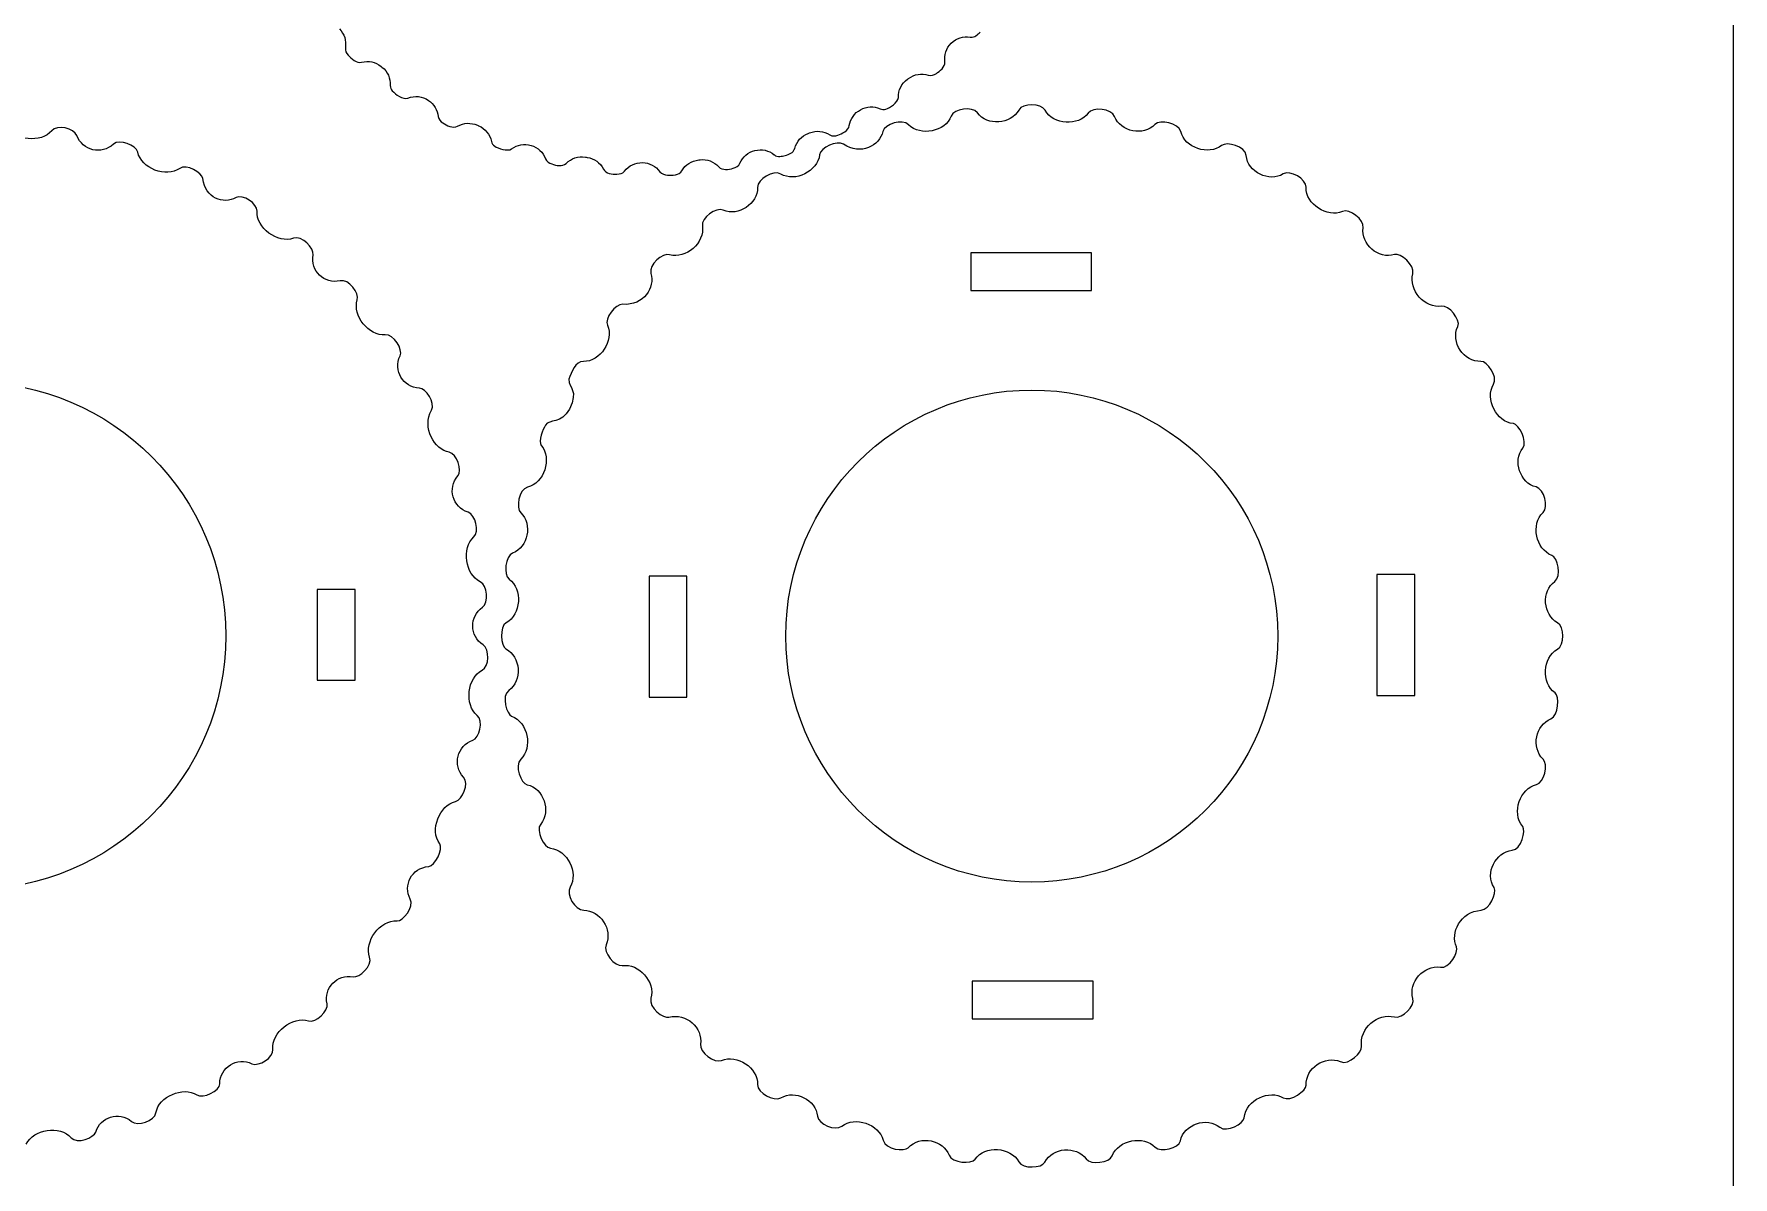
# Model space of a CAD drawing. Header units: centimetres. Extents: x -58 to 58, y -52 to 52.
# Drawn here: x -2.23 to 11.43, y -18.27 to -9.09 of the extents above; entities that cross this region are included whole.
import ezdxf

# ---------------------------------------------------------------- set-up
doc = ezdxf.new("R2010")
doc.units = ezdxf.units.CM
doc.header["$MEASUREMENT"] = 0
doc.layers.add('Camada 1', color=7, linetype='Continuous')

msp = doc.modelspace()

# ---------------------------------------------------------------- linework, layer by layer
at = {"layer": 'Camada 1', "color": 5, "lineweight": 9}
msp.add_open_spline([(11.4264, -1.18999), (11.4264, -1.18999), (11.4264, -51.17008), (11.4264, -51.17008)], degree=3, dxfattribs=at)
at = {"layer": 'Camada 1', "color": 3, "lineweight": 9}
for points in [[(0.22821, -9.04684), (0.26738, -9.08817), (0.28371, -9.14022), (0.27514, -9.19651)], [(5.14404, -9.16116), (5.18562, -9.1199), (5.23933, -9.10251), (5.2972, -9.11151)], [(5.2972, -9.11151), (5.29819, -9.11167), (5.2992, -9.11183), (5.30019, -9.11192)], [(5.30019, -9.11192), (5.3308, -9.11559), (5.35767, -9.09214), (5.37736, -9.07171)], [(0.27514, -9.19651), (0.27162, -9.21957), (0.28387, -9.24079), (0.29833, -9.2577)], [(0.29833, -9.2577), (0.32105, -9.28425), (0.36792, -9.32352), (0.40568, -9.31376)], [(5.09315, -9.31389), (5.08461, -9.25595), (5.10246, -9.20239), (5.14404, -9.16116)], [(0.40568, -9.31376), (0.46197, -9.29921), (0.51667, -9.31094), (0.56204, -9.34732)], [(0.56204, -9.34732), (0.56454, -9.34933), (0.56704, -9.35133), (0.56951, -9.35334)], [(0.56951, -9.35334), (0.61548, -9.39023), (0.63885, -9.44211), (0.63608, -9.50097)], [(4.80095, -9.44459), (4.84823, -9.40995), (4.90394, -9.40071), (4.95985, -9.41824)], [(4.95985, -9.41824), (4.98308, -9.4255), (5.0055, -9.41772), (5.02461, -9.40393)], [(5.02461, -9.40393), (5.04863, -9.38656), (5.09842, -9.34977), (5.09315, -9.31389)], [(0.63608, -9.50097), (0.63528, -9.51781), (0.6411, -9.53233), (0.65257, -9.54463)], [(0.65257, -9.54463), (0.67787, -9.57182), (0.73637, -9.61535), (0.77752, -9.6022)], [(4.71916, -9.59675), (4.71856, -9.53725), (4.74445, -9.4858), (4.79253, -9.45073)], [(4.79253, -9.45073), (4.79533, -9.44867), (4.79815, -9.44665), (4.80095, -9.44459)], [(0.77752, -9.6022), (0.83418, -9.57989), (0.89301, -9.58651), (0.94334, -9.62078)], [(0.94334, -9.62078), (0.9889, -9.6518), (1.01591, -9.69767), (1.02062, -9.75125)], [(4.41532, -9.69541), (4.46537, -9.66812), (4.51994, -9.66574), (4.57219, -9.68857)], [(4.57219, -9.68857), (4.58705, -9.69504), (4.60268, -9.69504), (4.61808, -9.69038)], [(4.61808, -9.69038), (4.65225, -9.68001), (4.71567, -9.63754), (4.71909, -9.59802)], [(4.71909, -9.59802), (4.71911, -9.59762), (4.71916, -9.59717), (4.71916, -9.59675)], [(5.35388, -9.71966), (5.31334, -9.66375), (5.16502, -9.69126), (5.14401, -9.74628)], [(5.89826, -9.69998), (5.86612, -9.64225), (5.71747, -9.6399), (5.68607, -9.69784)], [(6.45676, -9.74965), (6.4322, -9.68571), (6.2834, -9.67113), (6.24533, -9.72256)], [(-2.08465, -9.86398), (-2.169, -9.96659), (-2.38362, -9.94312), (-2.44396, -9.82481)], [(-1.88172, -9.90375), (-1.90392, -9.84283), (-2.04318, -9.81349), (-2.08465, -9.86398)], [(1.02062, -9.75125), (1.02414, -9.77361), (1.04063, -9.78953), (1.05883, -9.80193)], [(1.05883, -9.80193), (1.08743, -9.82147), (1.14267, -9.84738), (1.17645, -9.82826)], [(1.17645, -9.82826), (1.22724, -9.79951), (1.28338, -9.79677), (1.33672, -9.82041)], [(1.33672, -9.82041), (1.33969, -9.82172), (1.34265, -9.82303), (1.3456, -9.82433)], [(1.3456, -9.82433), (1.40006, -9.84827), (1.43631, -9.89295), (1.44852, -9.95116)], [(4.23245, -9.89987), (4.26432, -9.88933), (4.31838, -9.86161), (4.32454, -9.82353)], [(4.32454, -9.82353), (4.33371, -9.76725), (4.36525, -9.7227), (4.41532, -9.69541)], [(4.80161, -9.81606), (4.75153, -9.76414), (4.60906, -9.81212), (4.59505, -9.87015)], [(5.14401, -9.74628), (5.09602, -9.87195), (4.89515, -9.91299), (4.80161, -9.81606)], [(5.68607, -9.69784), (5.62216, -9.81574), (5.43228, -9.8278), (5.35388, -9.71966)], [(6.24533, -9.72256), (6.16583, -9.83001), (5.96324, -9.81668), (5.89826, -9.69998)], [(6.781, -9.81399), (6.68916, -9.91093), (6.50464, -9.8742), (6.45676, -9.74965)], [(6.98807, -9.87131), (6.97039, -9.80061), (6.8209, -9.77186), (6.781, -9.81399)], [(-1.58938, -9.97234), (-1.68293, -10.06139), (-1.8376, -10.02492), (-1.88172, -9.90375)], [(-1.39316, -10.03675), (-1.405, -9.98116), (-1.54081, -9.92613), (-1.58938, -9.97234)], [(1.44852, -9.95116), (1.45197, -9.96761), (1.4615, -9.9776), (1.47499, -9.98726)], [(1.61078, -10.01029), (1.65722, -9.97585), (1.7119, -9.96607), (1.76736, -9.98234)], [(3.88668, -10.00628), (3.90187, -9.94935), (3.93985, -9.90701), (3.99479, -9.88576)], [(3.99479, -9.88576), (3.99861, -9.88431), (4.00242, -9.88282), (4.00624, -9.88133)], [(4.00624, -9.88133), (4.06132, -9.85998), (4.11807, -9.8658), (4.16767, -9.89787)], [(4.27756, -9.97246), (4.22629, -9.93839), (4.09249, -9.99968), (4.08613, -10.0572)], [(4.16767, -9.89787), (4.1881, -9.91107), (4.21029, -9.9072), (4.23245, -9.89987)], [(4.59505, -9.87015), (4.56739, -9.9845), (4.41765, -10.06552), (4.27756, -9.97246)], [(7.31668, -9.98327), (7.21203, -10.066), (7.02044, -10.0007), (6.98807, -9.87131)], [(7.51377, -10.06288), (7.50644, -9.98978), (7.3604, -9.94867), (7.31668, -9.98327)], [(-1.05641, -10.16693), (-1.16427, -10.2446), (-1.36548, -10.16685), (-1.39316, -10.03675)], [(1.47499, -9.98726), (1.50409, -10.00802), (1.57646, -10.03233), (1.61078, -10.01029)], [(1.76736, -9.98234), (1.82283, -9.99858), (1.86359, -10.03632), (1.88409, -10.09038)], [(1.88409, -10.09038), (1.89229, -10.11202), (1.91322, -10.12289), (1.93387, -10.13059)], [(2.04958, -10.12628), (2.09123, -10.08449), (2.14542, -10.06683), (2.20371, -10.07599)], [(2.20371, -10.07599), (2.20839, -10.07671), (2.21307, -10.07745), (2.21776, -10.07817)], [(2.21776, -10.07817), (2.27567, -10.08711), (2.32161, -10.12), (2.34875, -10.17194)], [(2.97908, -10.1872), (3.00838, -10.13618), (3.05587, -10.10511), (3.11436, -10.09867)], [(3.11436, -10.09867), (3.11803, -10.09828), (3.12169, -10.09788), (3.12536, -10.09748)], [(3.12536, -10.09748), (3.18345, -10.09129), (3.23612, -10.11116), (3.27567, -10.15416)], [(3.44598, -10.12504), (3.46902, -10.07242), (3.51115, -10.03694), (3.56695, -10.02324)], [(3.56695, -10.02324), (3.62272, -10.00955), (3.67653, -10.02147), (3.7213, -10.05742)], [(3.7213, -10.05742), (3.72194, -10.05794), (3.72261, -10.05846), (3.72327, -10.05895)], [(3.72327, -10.05895), (3.74799, -10.07742), (3.78311, -10.07049), (3.81039, -10.06259)], [(4.08613, -10.0572), (4.07139, -10.19035), (3.88829, -10.28086), (3.77347, -10.21195)], [(3.81039, -10.06259), (3.83805, -10.05455), (3.87525, -10.0412), (3.8853, -10.01086)], [(3.8853, -10.01086), (3.88581, -10.00935), (3.88627, -10.00782), (3.88668, -10.00628)], [(7.81262, -10.2115), (7.69819, -10.28111), (7.52711, -10.19615), (7.51377, -10.06288)], [(-0.87138, -10.24854), (-0.87797, -10.20229), (-1.00111, -10.12711), (-1.05641, -10.16693)], [(1.93387, -10.13059), (1.96896, -10.14371), (2.01939, -10.15654), (2.04958, -10.12628)], [(2.34875, -10.17194), (2.36839, -10.20956), (2.41971, -10.21345), (2.45714, -10.21273)], [(2.45714, -10.21273), (2.48023, -10.21228), (2.50337, -10.20889), (2.51819, -10.18974)], [(2.51819, -10.18974), (2.55368, -10.14394), (2.60392, -10.11977), (2.66188, -10.12062)], [(2.66188, -10.12062), (2.71984, -10.12143), (2.76937, -10.14708), (2.80351, -10.19391)], [(2.80351, -10.19391), (2.81753, -10.21315), (2.84149, -10.21986), (2.86421, -10.2216)], [(2.86421, -10.2216), (2.89695, -10.2241), (2.96055, -10.21943), (2.97908, -10.1872)], [(3.27567, -10.15416), (3.30432, -10.18532), (3.35503, -10.17583), (3.39094, -10.16548)], [(3.39094, -10.16548), (3.41367, -10.15892), (3.43605, -10.1477), (3.44598, -10.12504)], [(3.77347, -10.21195), (3.71422, -10.17639), (3.58562, -10.25461), (3.58703, -10.31917)], [(7.99515, -10.31867), (7.99619, -10.25255), (7.86951, -10.1769), (7.81262, -10.2115)], [(-0.60338, -10.4013), (-0.70611, -10.45774), (-0.8484, -10.40977), (-0.87138, -10.24854)], [(-0.43481, -10.5091), (-0.43092, -10.4515), (-0.54796, -10.37087), (-0.60338, -10.4013)], [(3.58703, -10.31917), (3.58991, -10.4512), (3.43385, -10.55628), (3.31159, -10.50148)], [(8.28861, -10.51225), (8.16566, -10.56754), (7.99302, -10.45344), (7.99515, -10.31867)], [(-0.14201, -10.72761), (-0.26762, -10.77396), (-0.44382, -10.64274), (-0.43481, -10.5091)], [(3.31159, -10.50148), (3.25439, -10.47584), (3.13328, -10.56386), (3.1439, -10.62972)], [(8.45422, -10.64301), (8.46346, -10.58173), (8.34549, -10.48666), (8.28861, -10.51225)], [(3.1439, -10.62972), (3.16545, -10.76338), (3.0104, -10.89886), (2.88089, -10.86053)], [(8.70606, -10.85927), (8.57725, -10.89966), (8.43434, -10.77495), (8.45422, -10.64301)], [(0.0154, -10.86095), (0.0253, -10.80977), (-0.07367, -10.70237), (-0.14201, -10.72761)], [(0.2342, -11.06921), (0.10722, -11.10033), (-0.00941, -10.98922), (0.0154, -10.86095)], [(2.88089, -10.86053), (2.82538, -10.84411), (2.70983, -10.93943), (2.73063, -11.00988)], [(8.85333, -11.01256), (8.87314, -10.94411), (8.75316, -10.84451), (8.70606, -10.85927)], [(0.37089, -11.22306), (0.38818, -11.1696), (0.30034, -11.05299), (0.2342, -11.06921)], [(2.73063, -11.00988), (2.76399, -11.1228), (2.67428, -11.26917), (2.50547, -11.25874)], [(9.08622, -11.2734), (8.95266, -11.29668), (8.81569, -11.14258), (8.85333, -11.01256)], [(0.59489, -11.50374), (0.46291, -11.51608), (0.33026, -11.34873), (0.37089, -11.22306)], [(2.50547, -11.25874), (2.44321, -11.2549), (2.35602, -11.37198), (2.38086, -11.42755)], [(9.21477, -11.43693), (9.24121, -11.38223), (9.14072, -11.2639), (9.08622, -11.2734)], [(2.38086, -11.42755), (2.43566, -11.5502), (2.32319, -11.72052), (2.18876, -11.71831)], [(9.40036, -11.71707), (9.26292, -11.72381), (9.15474, -11.56105), (9.21477, -11.43693)], [(0.71525, -11.6729), (0.73959, -11.62415), (0.66476, -11.49721), (0.59489, -11.50374)], [(0.87019, -11.93105), (0.73924, -11.92754), (0.6567, -11.79013), (0.71525, -11.6729)], [(2.18876, -11.71831), (2.12056, -11.7172), (2.09641, -11.80213), (2.07002, -11.86028)], [(9.50191, -11.90101), (9.54047, -11.83762), (9.44897, -11.7147), (9.40036, -11.71707)], [(2.07002, -11.86028), (2.06961, -11.93499), (2.1519, -11.94556), (2.07504, -12.10122)], [(-2.72391, -11.8836), (-1.59827, -11.8836), (-0.68579, -12.79612), (-0.68579, -13.92173)], [(0.9673, -12.10795), (0.99937, -12.05088), (0.92236, -11.93246), (0.87019, -11.93105)], [(3.81458, -13.92367), (3.81458, -12.83211), (4.69945, -11.94724), (5.79099, -11.94724)], [(5.79099, -11.94724), (6.88253, -11.94724), (7.7674, -12.83211), (7.7674, -13.92367)], [(9.66175, -12.21681), (9.52546, -12.20542), (9.43092, -12.01773), (9.50191, -11.90101)], [(1.11009, -12.44669), (0.99078, -12.4269), (0.88792, -12.24925), (0.9673, -12.10795)], [(2.07504, -12.10122), (2.01444, -12.22394), (1.91309, -12.17665), (1.88269, -12.22996)], [(1.88269, -12.22996), (1.86459, -12.26171), (1.82189, -12.35933), (1.84945, -12.39186)], [(9.73721, -12.41351), (9.77911, -12.36081), (9.70571, -12.22048), (9.66175, -12.21681)], [(1.84945, -12.39186), (1.93813, -12.49656), (1.87164, -12.69674), (1.73811, -12.72822)], [(9.8433, -12.72604), (9.71499, -12.69417), (9.65488, -12.51706), (9.73721, -12.41351)], [(1.1789, -12.63748), (1.21562, -12.59564), (1.16973, -12.45656), (1.11009, -12.44669)], [(1.26084, -12.92884), (1.13708, -12.89023), (1.0933, -12.735), (1.1789, -12.63748)], [(1.73811, -12.72822), (1.66645, -12.7451), (1.64521, -12.89596), (1.68425, -12.9333)], [(9.89966, -12.9305), (9.94438, -12.88831), (9.91043, -12.74272), (9.8433, -12.72604)], [(1.30767, -13.12722), (1.35395, -13.08675), (1.32171, -12.94783), (1.26084, -12.92884)], [(1.68425, -12.9333), (1.78059, -13.02539), (1.74354, -13.21002), (1.61905, -13.25774)], [(9.97011, -13.27554), (9.84195, -13.2286), (9.80044, -13.02411), (9.89966, -12.9305)], [(1.35942, -13.48776), (1.23875, -13.43093), (1.20684, -13.2154), (1.30767, -13.12722)], [(1.61905, -13.25774), (1.56054, -13.28017), (1.54343, -13.43105), (1.59098, -13.46553)], [(9.99457, -13.48425), (10.0485, -13.44507), (10.01686, -13.29268), (9.97011, -13.27554)], [(1.37767, -13.69285), (1.43049, -13.65719), (1.4174, -13.51506), (1.35942, -13.48776)], [(1.59098, -13.46553), (1.70088, -13.54519), (1.68681, -13.75325), (1.56709, -13.81726)], [(10.01614, -13.81636), (9.89881, -13.7527), (9.88623, -13.56289), (9.99457, -13.48425)], [(1.38205, -13.99404), (1.27261, -13.92468), (1.2706, -13.76511), (1.37767, -13.69285)], [(-0.68579, -13.92173), (-0.68579, -15.04735), (-1.59827, -15.95985), (-2.72391, -15.95985)], [(1.56709, -13.81726), (1.51263, -13.84638), (1.52368, -14.00582), (1.56409, -14.02662)], [(5.79099, -15.90008), (4.69945, -15.90008), (3.81458, -15.01521), (3.81458, -13.92367)], [(7.7674, -13.92367), (7.7674, -15.01521), (6.88253, -15.90008), (5.79099, -15.90008)], [(10.0148, -14.02937), (10.07158, -13.99797), (10.0745, -13.84804), (10.01614, -13.81636)], [(1.37562, -14.19773), (1.4314, -14.17025), (1.43575, -14.02806), (1.38205, -13.99404)], [(1.56409, -14.02662), (1.68544, -14.08905), (1.69843, -14.2823), (1.58821, -14.3611)], [(9.99606, -14.38023), (9.88376, -14.30248), (9.89572, -14.09522), (10.0148, -14.02937)], [(1.33459, -14.56183), (1.23011, -14.47688), (1.25482, -14.25727), (1.37562, -14.19773)], [(1.58821, -14.3611), (1.52662, -14.4051), (1.57288, -14.55425), (1.61032, -14.56769)], [(9.96317, -14.58829), (10.0258, -14.56366), (10.03221, -14.40527), (9.99606, -14.38023)], [(1.29903, -14.76077), (1.34961, -14.74387), (1.38716, -14.60456), (1.33459, -14.56183)], [(1.61032, -14.56769), (1.74425, -14.61576), (1.78039, -14.82107), (1.68569, -14.91262)], [(9.89973, -14.91189), (9.80342, -14.82018), (9.83987, -14.63681), (9.96317, -14.58829)], [(1.22487, -15.05747), (1.13455, -14.96221), (1.17432, -14.80242), (1.29903, -14.76077)], [(1.68569, -14.91262), (1.63159, -14.96494), (1.68659, -15.10776), (1.73554, -15.11837)], [(9.84617, -15.11633), (9.91144, -15.10111), (9.94324, -14.95335), (9.89973, -14.91189)], [(1.16105, -15.25246), (1.21404, -15.24111), (1.27342, -15.1087), (1.22487, -15.05747)], [(1.73554, -15.11837), (1.86869, -15.14716), (1.93107, -15.3295), (1.84507, -15.43412)], [(9.73602, -15.45442), (9.64292, -15.34081), (9.71822, -15.1462), (9.84617, -15.11633)], [(1.03324, -15.59302), (0.95071, -15.48404), (1.03147, -15.28019), (1.16105, -15.25246)], [(1.84507, -15.43412), (1.80189, -15.48666), (1.86931, -15.62318), (1.92388, -15.62826)], [(9.65173, -15.64416), (9.72695, -15.63678), (9.76152, -15.48555), (9.73602, -15.45442)], [(0.94581, -15.77376), (0.99402, -15.76928), (1.06554, -15.63566), (1.03324, -15.59302)], [(1.92388, -15.62826), (2.0585, -15.64079), (2.15089, -15.82455), (2.08155, -15.94047)], [(9.50597, -15.94484), (9.43213, -15.82995), (9.51729, -15.65735), (9.65173, -15.64416)], [(0.79634, -16.03642), (0.73911, -15.92722), (0.80454, -15.78691), (0.94581, -15.77376)], [(2.08155, -15.94047), (2.04699, -15.99824), (2.1185, -16.1267), (2.19041, -16.12628)], [(9.40296, -16.12589), (9.46871, -16.12126), (9.53376, -15.98811), (9.50597, -15.94484)], [(0.69189, -16.21246), (0.73761, -16.21602), (0.82975, -16.10016), (0.79634, -16.03642)], [(0.47022, -16.50362), (0.42483, -16.38065), (0.55146, -16.20149), (0.69189, -16.21246)], [(2.19041, -16.12628), (2.32223, -16.12549), (2.42553, -16.28179), (2.37041, -16.40314)], [(9.20444, -16.42017), (9.15254, -16.31004), (9.23369, -16.13783), (9.40296, -16.12589)], [(0.33679, -16.66101), (0.38811, -16.67091), (0.49544, -16.57196), (0.47022, -16.50362)], [(2.37041, -16.40314), (2.34257, -16.4644), (2.4397, -16.58028), (2.50056, -16.57086)], [(9.07454, -16.58447), (9.1456, -16.59633), (9.22512, -16.46405), (9.20444, -16.42017)], [(0.12839, -16.87689), (0.09934, -16.75061), (0.20969, -16.6365), (0.33679, -16.66101)], [(2.50056, -16.57086), (2.63329, -16.55027), (2.76852, -16.70362), (2.731, -16.83283)], [(8.8538, -16.83435), (8.81559, -16.70561), (8.94191, -16.56234), (9.07454, -16.58447)], [(-0.02071, -17.01551), (0.03664, -17.03503), (0.14167, -16.93457), (0.12839, -16.87689)], [(2.731, -16.83283), (2.70894, -16.90884), (2.83407, -16.99848), (2.87448, -16.98662)], [(8.70552, -16.98364), (8.77023, -17.00021), (8.87183, -16.8951), (8.8538, -16.83435)], [(-0.30677, -17.24405), (-0.32098, -17.10991), (-0.1484, -16.97205), (-0.02071, -17.01551)], [(2.87448, -16.98662), (3.01677, -16.94486), (3.14779, -17.07546), (3.12887, -17.20099)], [(8.4416, -17.2207), (8.42233, -17.07276), (8.57161, -16.94937), (8.70552, -16.98364)], [(3.12887, -17.20099), (3.11857, -17.26931), (3.23968, -17.35809), (3.29887, -17.33248)], [(-0.73419, -17.52123), (-0.73424, -17.38824), (-0.59381, -17.30135), (-0.47525, -17.3591)], [(-0.47525, -17.3591), (-0.42189, -17.38508), (-0.29981, -17.30969), (-0.30677, -17.24405)], [(3.29887, -17.33248), (3.42137, -17.27947), (3.59025, -17.39193), (3.58795, -17.52568)], [(7.99624, -17.53147), (7.98948, -17.39607), (8.14756, -17.28912), (8.27044, -17.34275)], [(8.27044, -17.34275), (8.34203, -17.37401), (8.44726, -17.26428), (8.4416, -17.2207)], [(-1.24691, -17.75317), (-1.22393, -17.62309), (-1.0287, -17.53821), (-0.91784, -17.60977)], [(-0.91784, -17.60977), (-0.86963, -17.6409), (-0.73417, -17.58093), (-0.73419, -17.52123)], [(3.58795, -17.52568), (3.58673, -17.59566), (3.71699, -17.66645), (3.77553, -17.63221)], [(3.77553, -17.63221), (3.88894, -17.56586), (4.05582, -17.64882), (4.06924, -17.78118)], [(7.49742, -17.79479), (7.51666, -17.64244), (7.70376, -17.5678), (7.81123, -17.63236)], [(7.81123, -17.63236), (7.86918, -17.66714), (7.99842, -17.57509), (7.99624, -17.53147)], [(-1.73134, -17.90854), (-1.69444, -17.78487), (-1.54282, -17.73972), (-1.44424, -17.82246)], [(-2.28932, -18.00523), (-2.23294, -17.88402), (-2.01634, -17.85247), (-1.92841, -17.95343)], [(-1.44424, -17.82246), (-1.3932, -17.86528), (-1.25843, -17.81839), (-1.24691, -17.75317)], [(4.06924, -17.78118), (4.07545, -17.84244), (4.21231, -17.90416), (4.26489, -17.86178)], [(4.26489, -17.86178), (4.36941, -17.77754), (4.56397, -17.84368), (4.59639, -17.97364)], [(6.9856, -17.97784), (7.01549, -17.84596), (7.19831, -17.78373), (7.30271, -17.86934)], [(7.30271, -17.86934), (7.36021, -17.91648), (7.49217, -17.83635), (7.49742, -17.79479)], [(-1.92841, -17.95343), (-1.88056, -18.00835), (-1.74491, -17.95405), (-1.73134, -17.90854)], [(4.59639, -17.97364), (4.61556, -18.0505), (4.76901, -18.06501), (4.79724, -18.03495)], [(4.79724, -18.03495), (4.89737, -17.92827), (5.08097, -17.97426), (5.12731, -18.0952)], [(5.33531, -18.12556), (5.41398, -18.0138), (5.62229, -18.02656), (5.68687, -18.14709)], [(5.89628, -18.15016), (5.95819, -18.02965), (6.14775, -18.01625), (6.22731, -18.12377)], [(6.438, -18.09836), (6.48655, -17.97183), (6.69069, -17.93154), (6.7837, -18.03007)], [(6.7837, -18.03007), (6.8259, -18.07477), (6.97151, -18.03997), (6.9856, -17.97784)], [(5.12731, -18.0952), (5.15118, -18.1575), (5.30666, -18.16627), (5.33531, -18.12556)], [(5.68687, -18.14709), (5.71799, -18.20521), (5.87115, -18.19912), (5.89628, -18.15016)], [(6.22731, -18.12377), (6.2652, -18.17501), (6.41655, -18.15421), (6.438, -18.09836)]]:
    msp.add_open_spline(points, degree=3, dxfattribs=at)
at = {"layer": 'Camada 1', "lineweight": 9}
for points in [[(6.27106, -10.84558), (5.94747, -10.84558), (5.62385, -10.84558), (5.30025, -10.84558)], [(5.30025, -10.84558), (5.30025, -10.94668), (5.30025, -11.04784), (5.30025, -11.14897)], [(6.27106, -11.14897), (6.27106, -11.04784), (6.27106, -10.94668), (6.27106, -10.84558)], [(5.30025, -11.14897), (5.62385, -11.14897), (5.94747, -11.14897), (6.27106, -11.14897)], [(3.01924, -13.44314), (2.91812, -13.44314), (2.81698, -13.44314), (2.71585, -13.44314)], [(2.71585, -13.44314), (2.71585, -13.76676), (2.71585, -14.09038), (2.71585, -14.41399)], [(3.01924, -14.41399), (3.01924, -14.09038), (3.01924, -13.76676), (3.01924, -13.44314)], [(8.86865, -13.42995), (8.76753, -13.42995), (8.66639, -13.42995), (8.56526, -13.42995)], [(8.56526, -13.42995), (8.56526, -13.75357), (8.56526, -14.07719), (8.56526, -14.4008)], [(8.86865, -14.4008), (8.86865, -14.07719), (8.86865, -13.75357), (8.86865, -13.42995)], [(0.35319, -13.55105), (0.25205, -13.55105), (0.15093, -13.55105), (0.04979, -13.55105)], [(0.04979, -13.55105), (0.04979, -13.79375), (0.04979, -14.03648), (0.04979, -14.27918)], [(0.35319, -14.27918), (0.35319, -14.03648), (0.35319, -13.79375), (0.35319, -13.55105)], [(0.04979, -14.27918), (0.15093, -14.27918), (0.25205, -14.27918), (0.35319, -14.27918)], [(2.71585, -14.41399), (2.81698, -14.41399), (2.91812, -14.41399), (3.01924, -14.41399)], [(8.56526, -14.4008), (8.66639, -14.4008), (8.76753, -14.4008), (8.86865, -14.4008)], [(6.28427, -16.69499), (5.96066, -16.69499), (5.63704, -16.69499), (5.31345, -16.69499)], [(5.31345, -16.69499), (5.31345, -16.79612), (5.31345, -16.89725), (5.31345, -16.99835)], [(6.28427, -16.99835), (6.28427, -16.89725), (6.28427, -16.79612), (6.28427, -16.69499)], [(5.31345, -16.99835), (5.63704, -16.99835), (5.96066, -16.99835), (6.28427, -16.99835)]]:
    msp.add_open_spline(points, degree=3, dxfattribs=at)

doc.saveas('drawing.dxf')
